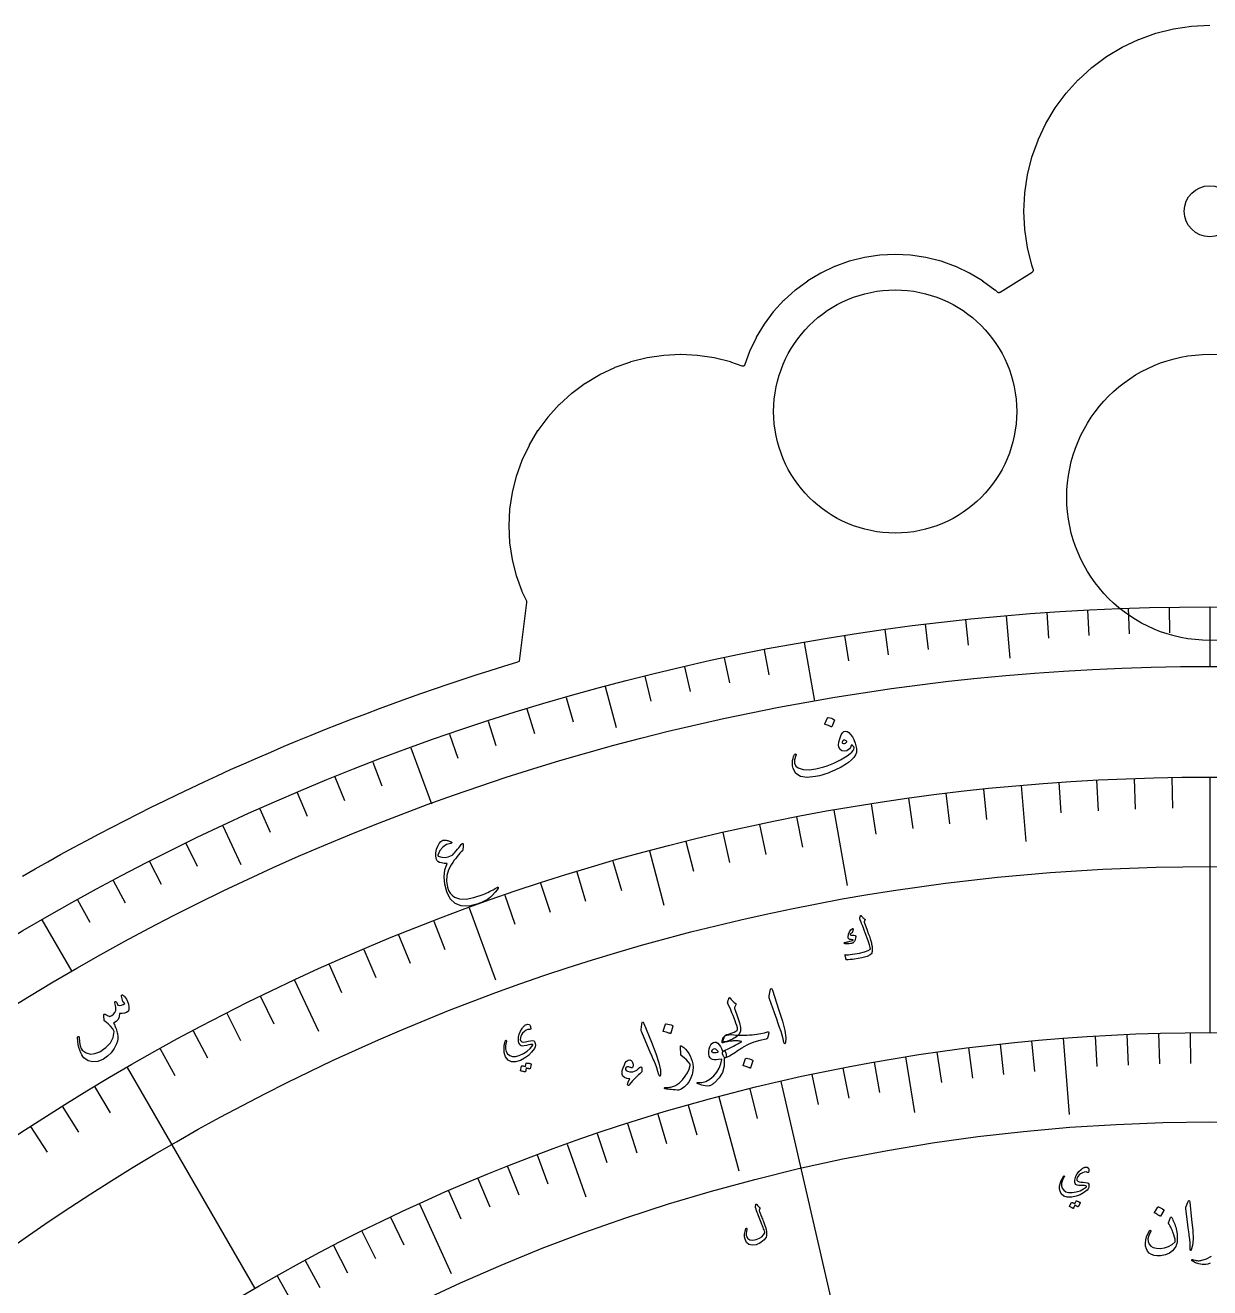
# Model space of a CAD drawing. Header units: millimetres. Extents: x -280 to 280, y -280 to 343.
# Drawn here: x -139.2 to 0, y 194.4 to 342.7 of the extents above; entities that cross this region are included whole.
import ezdxf

# ---------------------------------------------------------------- set-up
doc = ezdxf.new("R2010")
doc.units = ezdxf.units.MM
for name, color, linetype in [('CUT_INNER', 6, 'Continuous'), ('CUT_OUTER', 1, 'Continuous'), ('ENGRAVE', 7, 'Continuous'), ('ENGRAVE_FINE', 8, 'Continuous'), ('TEXT', 5, 'Continuous')]:
    doc.layers.add(name, color=color, linetype=linetype)

msp = doc.modelspace()

# ---------------------------------------------------------------- linework, layer by layer
at = {"layer": 'CUT_INNER'}
for centre, radius in [((0, 320.863), 3), ((-36.96, 297.343), 14.28), ((0, 287.263), 16.8)]:
    msp.add_circle(centre, radius, dxfattribs=at)
at = {"layer": 'CUT_OUTER'}
msp.add_lwpolyline([(-139.5037, 242.7729), (-138.0115, 243.6244), (-136.514, 244.4666), (-135.0115, 245.2996), (-133.5038, 246.1234), (-131.9911, 246.938), (-130.4734, 247.7432), (-128.9508, 248.5391), (-127.4234, 249.3256), (-125.8912, 250.1028), (-124.3542, 250.8705), (-122.8125, 251.6289), (-121.2663, 252.3777), (-119.7154, 253.117), (-118.1601, 253.8468), (-116.6003, 254.567), (-115.0361, 255.2777), (-113.4676, 255.9787), (-111.8948, 256.6701), (-110.3178, 257.3519), (-108.7366, 258.0239), (-107.1514, 258.6863), (-105.5621, 259.3389), (-103.9688, 259.9817), (-102.3716, 260.6147), (-100.7706, 261.238), (-99.1658, 261.8514), (-97.5572, 262.4549), (-95.945, 263.0486), (-94.3292, 263.6323), (-92.7098, 264.2062), (-91.0869, 264.7701), (-89.4606, 265.324), (-87.8309, 265.8679), (-86.1979, 266.4018), (-84.5617, 266.9257), (-82.9222, 267.4395), (-81.2797, 267.9433), (-81.0878, 268.0009), (-80.2259, 274.8956), (-80.2237, 274.9239), (-80.2242, 274.9522), (-80.2274, 274.9803), (-80.2332, 275.008), (-80.2415, 275.035), (-80.2524, 275.0611), (-80.7823, 276.1814), (-80.7879, 276.195), (-81.4494, 278.0439), (-81.4537, 278.058), (-81.9308, 279.9628), (-81.9337, 279.9772), (-82.2218, 281.9197), (-82.2233, 281.9343), (-82.3196, 283.8956), (-82.3196, 283.9103), (-82.2233, 285.8716), (-82.2218, 285.8863), (-81.9337, 287.8287), (-81.9308, 287.8431), (-81.4537, 289.748), (-81.4494, 289.762), (-80.7879, 291.6109), (-80.7823, 291.6245), (-79.9427, 293.3997), (-79.9357, 293.4127), (-78.9262, 295.097), (-78.918, 295.1092), (-77.7483, 296.6864), (-77.7389, 296.6978), (-76.4202, 298.1528), (-76.4098, 298.1632), (-74.9548, 299.4819), (-74.9435, 299.4913), (-73.3662, 300.661), (-73.354, 300.6692), (-71.6697, 301.6787), (-71.6567, 301.6857), (-69.8816, 302.5252), (-69.868, 302.5309), (-68.0191, 303.1924), (-68.005, 303.1967), (-66.1002, 303.6738), (-66.0857, 303.6767), (-64.1433, 303.9648), (-64.1287, 303.9663), (-62.1674, 304.0626), (-62.1526, 304.0626), (-60.1913, 303.9663), (-60.1767, 303.9648), (-58.2343, 303.6767), (-58.2198, 303.6738), (-56.315, 303.1967), (-56.3009, 303.1924), (-54.9609, 302.7129), (-54.9327, 302.7044), (-54.9039, 302.6987), (-54.8746, 302.6958), (-54.8451, 302.6958), (-54.8158, 302.6987), (-54.787, 302.7044), (-54.7588, 302.7129), (-54.7316, 302.7242), (-54.7056, 302.7381), (-54.6811, 302.7544), (-54.6584, 302.7731), (-54.6376, 302.7939), (-54.6189, 302.8167), (-54.6025, 302.8412), (-54.5886, 302.8671), (-54.5774, 302.8943), (-54.0358, 304.408), (-54.0301, 304.4216), (-53.2611, 306.0477), (-53.2541, 306.0607), (-52.3293, 307.6036), (-52.3212, 307.6158), (-51.2496, 309.0606), (-51.2403, 309.072), (-50.0323, 310.4049), (-50.0219, 310.4153), (-48.689, 311.6233), (-48.6777, 311.6326), (-47.2329, 312.7041), (-47.2206, 312.7123), (-45.6777, 313.6371), (-45.6648, 313.644), (-44.0386, 314.4131), (-44.0251, 314.4188), (-42.3314, 315.0248), (-42.3173, 315.029), (-40.5724, 315.4661), (-40.558, 315.469), (-38.7786, 315.7329), (-38.764, 315.7344), (-36.9674, 315.8226), (-36.9526, 315.8226), (-35.156, 315.7344), (-35.1414, 315.7329), (-33.362, 315.469), (-33.3476, 315.4661), (-31.6027, 315.029), (-31.5886, 315.0248), (-29.8949, 314.4188), (-29.8814, 314.4131), (-28.2552, 313.644), (-28.2423, 313.6371), (-26.6994, 312.7123), (-26.6871, 312.7041), (-25.2423, 311.6326), (-25.231, 311.6233), (-24.9829, 311.3985), (-24.9599, 311.3796), (-24.935, 311.363), (-24.9087, 311.3491), (-24.8811, 311.3378), (-24.8525, 311.3293), (-24.8232, 311.3237), (-24.7935, 311.321), (-24.7637, 311.3213), (-24.734, 311.3245), (-24.7048, 311.3307), (-24.6764, 311.3397), (-24.649, 311.3515), (-24.623, 311.366), (-20.8592, 313.7079), (-20.8352, 313.7245), (-20.813, 313.7433), (-20.7928, 313.7641), (-20.7746, 313.7868), (-20.7587, 313.8112), (-20.7452, 313.837), (-20.7344, 313.8639), (-20.7261, 313.8918), (-20.7206, 313.9204), (-20.7179, 313.9494), (-20.7181, 313.9784), (-20.721, 314.0074), (-20.7267, 314.0359), (-20.7352, 314.0637), (-20.8971, 314.5162), (-20.9014, 314.5303), (-21.4186, 316.5951), (-21.4214, 316.6095), (-21.7338, 318.715), (-21.7352, 318.7296), (-21.8396, 320.8556), (-21.8396, 320.8703), (-21.7352, 322.9963), (-21.7338, 323.011), (-21.4214, 325.1165), (-21.4186, 325.1309), (-20.9014, 327.1956), (-20.8971, 327.2097), (-20.18, 329.2138), (-20.1744, 329.2274), (-19.2643, 331.1516), (-19.2574, 331.1646), (-18.1631, 332.9903), (-18.1549, 333.0025), (-16.8869, 334.7122), (-16.8776, 334.7236), (-15.4482, 336.3007), (-15.4378, 336.3111), (-13.8606, 337.7406), (-13.8492, 337.7499), (-12.1396, 339.0179), (-12.1273, 339.0261), (-10.3016, 340.1204), (-10.2886, 340.1273), (-8.3645, 341.0374), (-8.3509, 341.043), (-6.3468, 341.7601), (-6.3327, 341.7643), (-4.2679, 342.2815), (-4.2535, 342.2844), (-2.148, 342.5967), (-2.1333, 342.5982), (-0.0074, 342.7026), (0.0074, 342.7026)], dxfattribs=at)
at = {"layer": 'ENGRAVE'}
for points in [[(0, 274.4), (0, 267.4)], [(-23.9155, 273.3558), (-23.4798, 268.3749)], [(-47.6491, 270.2312), (-46.4335, 263.3376)], [(-71.0199, 265.05), (-69.7259, 260.2204)], [(-93.8503, 257.8517), (-91.4562, 251.2738)], [(0, 254.4), (0, 224.4)], [(-22.1724, 253.4319), (-21.5972, 246.857)], [(-44.1761, 250.5351), (-42.6133, 241.6718)], [(-115.9665, 248.6909), (-113.8534, 244.1593)], [(-65.8436, 245.7315), (-64.1354, 239.3564)], [(-87.0099, 239.0578), (-83.9317, 230.6006)], [(-137.2, 237.6374), (-133.7, 231.5752)], [(-107.5141, 230.5647), (-104.7248, 224.5831)], [(-17.2046, 223.7395), (-16.5146, 214.766)], [(-35.7426, 221.5352), (-34.6913, 215.0194)], [(-127.2, 220.3169), (-112.2, 194.3361)], [(-50.4063, 218.6654), (-43.6675, 189.4321)], [(-57.661, 216.8653), (-55.3483, 208.1675)], [(-75.5094, 211.3142), (-73.2885, 205.0991)], [(-92.8498, 204.2897), (-89.1258, 196.0963)], [(-109.5634, 195.8347), (-106.341, 190.0748)]]:
    msp.add_lwpolyline(points, dxfattribs=at)
for radius in [274.4, 274.4, 267.4, 254.4, 254.4, 243.9, 224.4, 224.4, 213.9]:
    msp.add_circle((0, 0), radius, dxfattribs=at)
at = {"layer": 'ENGRAVE_FINE'}
for points in [[(-4.7889, 274.3582), (-4.7366, 271.3587)], [(-28.6826, 272.8968), (-28.369, 269.9132)], [(-19.1412, 273.7316), (-18.9319, 270.7389)], [(-14.361, 274.0239), (-14.204, 271.0281)], [(-9.5764, 274.2328), (-9.4717, 271.2347)], [(-38.1891, 271.7296), (-37.7716, 268.7588)], [(-33.4409, 272.3547), (-33.0753, 269.377)], [(-42.9256, 271.0217), (-42.4563, 268.0586)], [(-57.051, 268.4037), (-56.4272, 265.4693)], [(-52.358, 269.3585), (-51.7856, 266.4136)], [(-61.7266, 267.3671), (-61.0517, 264.444)], [(-66.3834, 266.2491), (-65.6576, 263.3383)], [(-75.6349, 263.7702), (-74.808, 260.8864)], [(-84.7943, 260.9699), (-83.8672, 258.1167)], [(-80.2268, 262.41), (-79.3497, 259.5411)], [(-89.3359, 259.4503), (-88.3592, 256.6137)], [(-98.3362, 256.1745), (-97.2611, 253.3737)], [(-102.792, 254.4192), (-101.6682, 251.6377)], [(-17.746, 253.7803), (-17.4949, 250.1891)], [(-13.3143, 254.0514), (-13.1259, 250.4563)], [(-8.8784, 254.245), (-8.7528, 250.6472)], [(-4.4399, 254.3613), (-4.3771, 250.7618)], [(-107.2166, 252.5865), (-106.0444, 249.825)], [(-31.0036, 252.5037), (-30.5648, 248.9306)], [(-26.592, 253.0064), (-26.2157, 249.4261)], [(-111.6085, 250.6769), (-110.3883, 247.9362)], [(-39.7969, 251.2679), (-39.2338, 247.7122)], [(-35.4056, 251.9242), (-34.9046, 248.3592)], [(-48.5418, 249.726), (-47.8549, 246.1921)], [(-57.2275, 247.8797), (-56.4177, 244.372)], [(-52.8927, 248.8407), (-52.1443, 245.3194)], [(-120.289, 246.6291), (-118.9739, 243.9327)], [(-61.5449, 246.8432), (-60.674, 243.3502)], [(-124.575, 244.4922), (-123.213, 241.8192)], [(-74.3794, 243.2839), (-73.3268, 239.8412)], [(-70.1221, 244.545), (-69.1298, 241.0844)], [(-128.823, 242.2808), (-127.4146, 239.632)], [(-78.6139, 241.9488), (-77.5015, 238.525)], [(-82.8245, 240.5399), (-81.6525, 237.1361)], [(-133.0318, 239.9956), (-131.5773, 237.3718)], [(-91.1688, 237.5029), (-89.8787, 234.142)], [(-95.2999, 235.8756), (-93.9513, 232.5377)], [(-99.402, 234.1764), (-97.9954, 230.8626)], [(-103.4738, 232.406), (-102.0096, 229.1172)], [(-111.5216, 228.6532), (-109.9435, 225.4175)], [(-115.4952, 226.6721), (-113.8608, 223.4644)], [(-119.4336, 224.6219), (-117.7435, 221.4433)], [(-13.4791, 223.9948), (-13.2629, 220.4013)], [(-9.7501, 224.1881), (-9.5937, 220.5915)], [(-6.0184, 224.3193), (-5.9218, 220.7206)], [(-2.2851, 224.3884), (-2.2484, 220.7886)], [(-123.3356, 222.5033), (-121.5903, 219.3546)], [(-28.3492, 222.6021), (-27.8944, 219.0309)], [(-24.6406, 223.043), (-24.2453, 219.4648)], [(-20.9254, 223.4222), (-20.5897, 219.8379)], [(-32.0502, 222.0994), (-31.536, 218.5363)], [(-46.7582, 219.4744), (-46.0081, 215.9535)], [(-43.0976, 220.2225), (-42.4062, 216.6895)], [(-39.4254, 220.9095), (-38.7929, 217.3655)], [(-131.0257, 218.0634), (-129.1715, 214.9776)], [(-54.0409, 217.7956), (-53.1739, 214.3016)], [(-134.8115, 215.7434), (-132.9038, 212.6905)], [(-61.2655, 215.8747), (-60.2826, 212.4115)], [(-68.4243, 213.7135), (-67.3266, 210.285)], [(-64.8536, 214.824), (-63.8132, 211.3777)], [(-138.5562, 213.3578), (-136.5955, 210.3386)], [(-71.9765, 212.5435), (-70.8218, 209.1337)], [(-79.022, 210.0259), (-77.7542, 206.6565)], [(-82.5132, 208.679), (-81.1895, 205.3312)], [(-85.9822, 207.2738), (-84.6028, 203.9485)], [(-89.4281, 205.8105), (-87.9934, 202.5088)], [(-96.2464, 202.7116), (-94.7023, 199.4596)], [(-99.617, 201.0767), (-98.0188, 197.8508)], [(-102.9606, 199.3852), (-101.3089, 196.1865)], [(-106.2764, 197.6378), (-104.5715, 194.4671)]]:
    msp.add_lwpolyline(points, dxfattribs=at)
at = {"layer": 'TEXT'}
for points in [[(-44.8969, 261.3772), (-44.8875, 261.3903), (-44.8728, 261.3997), (-44.8527, 261.4054), (-44.8274, 261.4075), (-44.6392, 261.3675), (-44.4586, 261.3101), (-44.2856, 261.2353), (-44.1203, 261.143), (-44.1032, 261.1276), (-44.0939, 261.1108), (-44.0926, 261.0927), (-44.0992, 261.0733), (-44.4093, 260.3244), (-44.4224, 260.3055), (-44.442, 260.2982), (-44.4683, 260.3023), (-44.5012, 260.3179), (-44.5296, 260.3313), (-44.5742, 260.3512), (-44.6351, 260.3774), (-44.7122, 260.41), (-44.8066, 260.4488), (-44.9195, 260.4935), (-45.051, 260.5441), (-45.201, 260.6006), (-45.2214, 260.6108), (-45.2328, 260.6226), (-45.2351, 260.636), (-45.2284, 260.6509)], [(-42.9758, 259.7409), (-42.7983, 259.7834), (-42.6085, 259.7442), (-42.4067, 259.6234), (-42.1929, 259.4209), (-41.9872, 259.1455), (-41.8096, 258.8059), (-41.6599, 258.4024), (-41.538, 257.9348), (-41.5053, 257.7634), (-41.4912, 257.6016), (-41.4959, 257.4493), (-41.5193, 257.3066), (-41.635, 257.0105), (-41.8303, 256.714), (-42.1049, 256.4168), (-42.4587, 256.1187), (-42.6619, 255.9736), (-42.8731, 255.8333), (-43.0923, 255.6977), (-43.3196, 255.5668), (-43.5554, 255.4406), (-43.8004, 255.3188), (-44.0545, 255.2014), (-44.3179, 255.0885), (-44.5832, 254.9818), (-44.8436, 254.8831), (-45.0991, 254.7925), (-45.3496, 254.7099), (-45.5959, 254.6358), (-45.8386, 254.5707), (-46.0777, 254.5146), (-46.3134, 254.4675), (-47.3138, 254.3667), (-48.0866, 254.49), (-48.6329, 254.8396), (-48.9526, 255.417), (-48.9861, 255.5589), (-49.009, 255.7235), (-49.0214, 255.9108), (-49.023, 256.1209), (-49.0051, 256.3554), (-48.9625, 256.5876), (-48.895, 256.8177), (-48.8027, 257.0456), (-48.7876, 257.0726), (-48.7679, 257.0936), (-48.7436, 257.1085), (-48.7147, 257.1174), (-48.6856, 257.1189), (-48.6605, 257.1116), (-48.6395, 257.0955), (-48.6227, 257.0705), (-48.6115, 257.0416), (-48.6073, 257.0137), (-48.6103, 256.9867), (-48.6204, 256.9606), (-48.7714, 256.4436), (-48.7747, 256.0258), (-48.6313, 255.7071), (-48.3416, 255.4874), (-47.762, 255.3104), (-47.0703, 255.2701), (-46.2658, 255.3655), (-45.3473, 255.5956), (-44.9495, 255.7266), (-44.5543, 255.8771), (-44.1617, 256.0471), (-43.7715, 256.2367), (-43.3842, 256.4456), (-43.0002, 256.674), (-42.6195, 256.9218), (-42.242, 257.1889), (-42.0439, 257.3501), (-41.9008, 257.5124), (-41.8128, 257.676), (-41.7799, 257.8409), (-41.8285, 257.9428), (-41.8936, 258.0329), (-41.9753, 258.1111), (-42.0734, 258.1775), (-42.0841, 258.1797), (-42.0954, 258.1716), (-42.1073, 258.1531), (-42.1198, 258.1242), (-42.2148, 257.897), (-42.3336, 257.7185), (-42.4763, 257.5886), (-42.643, 257.5073), (-42.9626, 257.4495), (-43.225, 257.5018), (-43.4303, 257.6642), (-43.5786, 257.9368), (-43.6201, 258.1926), (-43.5871, 258.5194), (-43.4793, 258.917), (-43.2961, 259.3856), (-43.2332, 259.5042), (-43.1589, 259.603), (-43.0731, 259.6819), (-42.9758, 259.7409)], [(-42.6693, 258.5008), (-42.6429, 258.5463), (-42.64, 258.588), (-42.6606, 258.6258), (-42.7048, 258.6597), (-42.8733, 258.7314), (-43.0118, 258.7324), (-43.1201, 258.6629), (-43.1982, 258.5228), (-43.2047, 258.4828), (-43.202, 258.4489), (-43.1898, 258.4212), (-43.1684, 258.3996), (-43.0297, 258.3415), (-42.9004, 258.3389), (-42.7803, 258.392), (-42.6693, 258.5008)], [(-90.3593, 246.8474), (-90.2382, 246.9325), (-90.0913, 246.9838), (-89.9186, 247.001), (-89.7203, 246.9842), (-89.6153, 246.9644), (-89.517, 246.9415), (-89.4255, 246.9155), (-89.3408, 246.8865), (-89.2631, 246.8548), (-89.1926, 246.8212), (-89.1292, 246.7856), (-89.073, 246.748), (-89.0298, 246.7071), (-89.0289, 246.6727), (-89.0701, 246.6446), (-89.1535, 246.6228), (-89.6774, 246.4713), (-90.1108, 246.1881), (-90.4531, 245.7738), (-90.7037, 245.2289), (-90.7053, 245.1988), (-90.6947, 245.172), (-90.6721, 245.1485), (-90.6375, 245.1282), (-90.2416, 245.0107), (-89.8494, 244.9804), (-89.4607, 245.0373), (-89.075, 245.1814), (-89.0104, 245.2205), (-88.9325, 245.286), (-88.8412, 245.3779), (-88.7366, 245.4962), (-88.5513, 245.7263), (-88.3872, 245.9293), (-88.2444, 246.1053), (-88.1232, 246.2543), (-88.0235, 246.3763), (-87.9454, 246.4713), (-87.8889, 246.5394), (-87.8542, 246.5805), (-87.7986, 246.6225), (-87.7587, 246.6169), (-87.7344, 246.5639), (-87.7257, 246.4633), (-87.7321, 246.189), (-87.7486, 245.9805), (-87.7752, 245.8379), (-87.8121, 245.7612), (-87.9579, 245.6153), (-88.1088, 245.4523), (-88.2648, 245.2723), (-88.426, 245.0754), (-88.5921, 244.8614), (-88.7632, 244.6304), (-88.9392, 244.3823), (-89.12, 244.1172), (-89.4507, 243.5014), (-89.6336, 242.8535), (-89.6693, 242.1741), (-89.5585, 241.4632), (-89.4313, 241.1009), (-89.2508, 240.7873), (-89.0174, 240.5222), (-88.7311, 240.3055), (-88.1385, 240.0917), (-87.3779, 240.0752), (-86.4482, 240.2544), (-85.3476, 240.6272), (-85.1821, 240.6978), (-85.005, 240.7772), (-84.8162, 240.8653), (-84.6158, 240.9621), (-84.4044, 241.0679), (-84.1828, 241.1831), (-83.9508, 241.3076), (-83.7084, 241.4413), (-83.6656, 241.4616), (-83.6317, 241.4703), (-83.6067, 241.4676), (-83.5907, 241.4535), (-83.6021, 241.3527), (-83.7224, 241.164), (-83.9512, 240.8872), (-84.2879, 240.522), (-84.4967, 240.3129), (-84.6848, 240.1455), (-84.8523, 240.0199), (-84.9994, 239.9361), (-85.5679, 239.6836), (-86.0954, 239.4874), (-86.5823, 239.3478), (-87.029, 239.2651), (-87.9343, 239.2773), (-88.6712, 239.5549), (-89.2399, 240.0995), (-89.6396, 240.9127), (-89.8743, 241.8355), (-89.9453, 242.6997), (-89.8515, 243.5054), (-89.592, 244.2523), (-89.9483, 244.2765), (-90.2484, 244.3235), (-90.4923, 244.3934), (-90.6798, 244.4864), (-90.7378, 244.5306), (-90.7861, 244.5843), (-90.8247, 244.6476), (-90.8536, 244.7206), (-90.8979, 244.9294), (-90.9222, 245.1335), (-90.9266, 245.333), (-90.9111, 245.5278), (-90.8308, 245.9378), (-90.712, 246.2945), (-90.5548, 246.5977), (-90.3593, 246.8474)], [(-40.9378, 238.1074), (-40.8915, 238.0478), (-40.8444, 237.9919), (-40.7963, 237.9397), (-40.7472, 237.8912), (-40.6968, 237.8465), (-40.6447, 237.8056), (-40.5908, 237.7685), (-40.5353, 237.7353), (-40.5127, 237.7151), (-40.5018, 237.689), (-40.5028, 237.657), (-40.5154, 237.619), (-40.5957, 237.4163), (-40.6031, 237.3946), (-40.608, 237.3764), (-40.6103, 237.3618), (-40.61, 237.3509), (-40.4235, 236.8719), (-40.2586, 236.4384), (-40.1152, 236.0504), (-39.9934, 235.7079), (-39.8933, 235.4113), (-39.8153, 235.161), (-39.7595, 234.9569), (-39.7257, 234.7991), (-39.6749, 234.4991), (-39.6642, 234.4031), (-39.658, 234.3059), (-39.6562, 234.2076), (-39.659, 234.1081), (-39.6667, 234.0074), (-39.6797, 233.9055), (-39.6979, 233.8022), (-39.7213, 233.6976), (-39.8803, 233.5213), (-40.2678, 233.3536), (-40.8837, 233.1933), (-41.7279, 233.0386), (-41.9934, 233.0004), (-42.2401, 232.9715), (-42.4682, 232.9521), (-42.6777, 232.9423), (-42.6978, 232.9469), (-42.7133, 232.9563), (-42.7241, 232.9704), (-42.7304, 232.9894), (-42.753, 233.0819), (-42.773, 233.1663), (-42.7903, 233.2424), (-42.805, 233.3103), (-42.817, 233.3709), (-42.8267, 233.4247), (-42.834, 233.4719), (-42.8389, 233.5125), (-42.8404, 233.5355), (-42.8347, 233.5495), (-42.8218, 233.5547), (-42.8018, 233.5508), (-42.6514, 233.5338), (-42.462, 233.5355), (-42.2336, 233.556), (-41.966, 233.5952), (-41.1713, 233.737), (-40.5558, 233.8836), (-40.1195, 234.0364), (-39.8627, 234.1964), (-39.8948, 234.3826), (-39.9903, 234.7148), (-40.1495, 235.1928), (-40.3728, 235.8165), (-40.6022, 236.4398), (-40.7782, 236.9109), (-40.9004, 237.2297), (-40.9687, 237.3963), (-40.9888, 237.4417), (-41.0077, 237.4841), (-41.0253, 237.5236), (-41.0416, 237.5602), (-41.0566, 237.5934), (-41.0701, 237.623), (-41.0821, 237.6489), (-41.0927, 237.6711), (-41.1124, 237.7201), (-41.1223, 237.7684), (-41.1226, 237.816), (-41.1131, 237.8629), (-41.0352, 238.1158), (-41.0282, 238.1332), (-41.0195, 238.1453), (-41.0091, 238.1522), (-40.997, 238.1539), (-40.9808, 238.1484), (-40.9656, 238.1388), (-40.9512, 238.1252), (-40.9378, 238.1074)], [(-41.9609, 236.6176), (-41.9491, 236.6181), (-41.9382, 236.6153), (-41.9284, 236.6091), (-41.9195, 236.5997), (-41.9155, 236.5905), (-41.9129, 236.5803), (-41.9117, 236.5691), (-41.9119, 236.5569), (-41.984, 236.2098), (-41.994, 236.1742), (-42.006, 236.146), (-42.0202, 236.1253), (-42.0366, 236.1122), (-42.1101, 236.0766), (-42.1709, 236.0362), (-42.2188, 235.9909), (-42.2539, 235.9409), (-42.2584, 235.9172), (-42.2426, 235.8956), (-42.2066, 235.876), (-42.1502, 235.8585), (-42.1137, 235.8528), (-42.0761, 235.8481), (-42.0375, 235.8443), (-41.9979, 235.8415), (-41.9569, 235.8398), (-41.9141, 235.8391), (-41.8696, 235.8395), (-41.8232, 235.841), (-41.6556, 235.8041), (-41.5822, 235.6803), (-41.6029, 235.4697), (-41.7173, 235.1724), (-41.7699, 235.0807), (-41.824, 235.0068), (-41.8796, 234.9508), (-41.9369, 234.9126), (-42.0026, 234.8863), (-42.0958, 234.8636), (-42.2166, 234.8447), (-42.3649, 234.8294), (-42.4409, 234.8232), (-42.5135, 234.8199), (-42.5827, 234.8196), (-42.6485, 234.8223), (-42.7107, 234.8268), (-42.769, 234.8319), (-42.8235, 234.8378), (-42.8742, 234.8443), (-42.9067, 234.8554), (-42.9312, 234.8702), (-42.9476, 234.8889), (-42.9561, 234.9114), (-42.9567, 234.9362), (-42.9483, 234.9554), (-42.931, 234.9693), (-42.9048, 234.9776), (-42.8204, 234.9989), (-42.7243, 235.0215), (-42.6165, 235.0454), (-42.4971, 235.0706), (-42.2743, 235.1175), (-42.1018, 235.1622), (-41.9796, 235.205), (-41.9077, 235.2458), (-41.899, 235.2548), (-41.8953, 235.2653), (-41.8967, 235.2773), (-41.903, 235.2908), (-41.91, 235.2986), (-41.9214, 235.3048), (-41.9372, 235.3095), (-41.9576, 235.3126), (-42.1434, 235.3235), (-42.2217, 235.3316), (-42.2904, 235.3476), (-42.3494, 235.3717), (-42.3988, 235.4038), (-42.4429, 235.444), (-42.4727, 235.4883), (-42.4882, 235.5368), (-42.4893, 235.5894), (-42.4392, 235.955), (-42.3344, 236.2482), (-42.175, 236.4691), (-41.9609, 236.6176)], [(-127.8626, 228.6799), (-127.868, 228.7221), (-127.8639, 228.7567), (-127.8503, 228.7837), (-127.8273, 228.8031), (-127.7919, 228.8177), (-127.757, 228.8216), (-127.7227, 228.8149), (-127.6889, 228.7976), (-127.5888, 228.7242), (-127.4883, 228.6199), (-127.3876, 228.4847), (-127.2866, 228.3187), (-127.1495, 228.0319), (-127.0545, 227.7397), (-127.0016, 227.4421), (-126.9907, 227.1391), (-127.0004, 227.0593), (-127.0211, 226.9901), (-127.053, 226.9316), (-127.0959, 226.8836), (-127.2813, 226.7635), (-127.5073, 226.6811), (-127.774, 226.6365), (-128.0817, 226.6295), (-128.1262, 226.2443), (-128.2582, 225.93), (-128.4779, 225.6863), (-128.7854, 225.5129), (-128.7009, 225.3417), (-128.6244, 225.1745), (-128.556, 225.011), (-128.4956, 224.8515), (-128.4426, 224.6948), (-128.3964, 224.5401), (-128.3571, 224.3873), (-128.3247, 224.2365), (-128.2871, 223.9522), (-128.2924, 223.6668), (-128.3405, 223.3802), (-128.4312, 223.0922), (-128.706, 222.5296), (-129.0572, 222.0415), (-129.4852, 221.6274), (-129.9906, 221.2868), (-130.6286, 221.0203), (-131.2205, 220.9564), (-131.7671, 221.0956), (-132.2689, 221.4384), (-132.4006, 221.5912), (-132.5259, 221.7899), (-132.6447, 222.0346), (-132.7569, 222.3253), (-132.8565, 222.6577), (-132.9328, 223.0197), (-132.9858, 223.4113), (-133.0152, 223.8325), (-133.0142, 223.8607), (-133.0069, 223.8848), (-132.9931, 223.9048), (-132.973, 223.9206), (-132.95, 223.9317), (-132.9276, 223.9371), (-132.9058, 223.9369), (-132.8847, 223.9311), (-132.8641, 223.9164), (-132.8488, 223.8972), (-132.8388, 223.8736), (-132.8339, 223.8456), (-132.7851, 223.2909), (-132.7075, 222.8569), (-132.6018, 222.5433), (-132.4684, 222.3501), (-132.0097, 222.0221), (-131.512, 221.8809), (-130.9752, 221.9262), (-130.3984, 222.1576), (-129.6848, 222.639), (-129.1662, 223.1947), (-128.8421, 223.8262), (-128.7126, 224.5347), (-128.8943, 224.8483), (-129.1359, 225.151), (-129.4376, 225.4425), (-129.7997, 225.7228), (-129.8402, 225.749), (-129.8696, 225.7764), (-129.8879, 225.8049), (-129.8952, 225.8346), (-129.9034, 225.9462), (-129.9103, 226.0512), (-129.9161, 226.1498), (-129.9207, 226.2419), (-129.9236, 226.3264), (-129.9242, 226.4026), (-129.9226, 226.4702), (-129.9187, 226.5294), (-129.9129, 226.5568), (-129.8999, 226.574), (-129.8798, 226.581), (-129.8525, 226.5778), (-129.8365, 226.5726), (-129.8132, 226.5639), (-129.7826, 226.5515), (-129.7447, 226.5354), (-129.7005, 226.5152), (-129.651, 226.4902), (-129.5962, 226.4605), (-129.536, 226.4259), (-129.417, 226.3613), (-129.3235, 226.3185), (-129.2556, 226.2975), (-129.2131, 226.2984), (-128.9992, 226.3976), (-128.8148, 226.5487), (-128.6597, 226.7517), (-128.5339, 227.0067), (-128.5118, 227.1411), (-128.524, 227.334), (-128.5704, 227.5853), (-128.6509, 227.8951), (-128.6585, 227.9245), (-128.6578, 227.9534), (-128.649, 227.9817), (-128.6321, 228.0094), (-128.6138, 228.0314), (-128.5933, 228.0469), (-128.5703, 228.0559), (-128.5451, 228.0585), (-128.4872, 228.0263), (-128.4237, 227.9402), (-128.3547, 227.8003), (-128.2799, 227.6066), (-128.0657, 227.5989), (-127.8595, 227.6307), (-127.6613, 227.7018), (-127.4709, 227.8123), (-127.5056, 227.8686), (-127.5392, 227.9112), (-127.5717, 227.9403), (-127.603, 227.9557), (-127.636, 227.9683), (-127.6611, 227.9853), (-127.6783, 228.0067), (-127.6876, 228.0326)], [(-55.4927, 224.9619), (-55.5796, 225.2246), (-55.6741, 225.5003), (-55.7762, 225.7889), (-55.886, 226.0905), (-56.0043, 226.406), (-56.1321, 226.7365), (-56.2694, 227.0819), (-56.4162, 227.4422), (-56.6248, 227.7958), (-56.6384, 227.8456), (-56.6443, 227.8948), (-56.6426, 227.9434), (-56.6331, 227.9915), (-56.6264, 228.0167), (-56.6161, 228.0501), (-56.6022, 228.0919), (-56.5847, 228.142), (-56.5643, 228.2008), (-56.5417, 228.2688), (-56.517, 228.346), (-56.4901, 228.4323), (-56.4801, 228.4608), (-56.4648, 228.4831), (-56.4442, 228.4993), (-56.4183, 228.5094), (-56.3951, 228.5102), (-56.3732, 228.5008), (-56.3526, 228.4811), (-56.3333, 228.4513), (-56.2227, 228.284), (-56.0875, 228.1288), (-55.9277, 227.9859), (-55.7434, 227.855), (-55.6959, 227.8173), (-55.6708, 227.774), (-55.6683, 227.7252), (-55.6884, 227.6709), (-55.8211, 227.3518), (-55.8289, 227.3147), (-55.8283, 227.2685), (-55.8191, 227.2134), (-55.8014, 227.1491), (-55.4725, 226.2627), (-55.2518, 225.5399), (-55.1384, 224.981), (-55.1321, 224.5861), (-55.2713, 224.23), (-55.5842, 223.9086), (-56.0706, 223.6209), (-56.7304, 223.366), (-56.9862, 223.3157), (-57.1309, 223.3629), (-57.1642, 223.5079), (-57.0861, 223.7508), (-57.0701, 223.7842), (-57.0546, 223.817), (-57.0395, 223.849), (-57.0248, 223.8803), (-57.0105, 223.9108), (-56.9967, 223.9407), (-56.9833, 223.9698), (-56.9704, 223.9981), (-56.9351, 224.0547), (-56.8872, 224.1009), (-56.8267, 224.1367), (-56.7537, 224.162), (-56.4213, 224.257), (-56.1313, 224.3533), (-55.8839, 224.4509), (-55.6789, 224.55), (-55.5681, 224.6263), (-55.5001, 224.7203), (-55.475, 224.8322), (-55.4927, 224.9619)], [(-51.6426, 229.3014), (-51.5902, 229.4951), (-51.5304, 229.5725), (-51.4633, 229.5335), (-51.3889, 229.378), (-50.6573, 227.1323), (-50.2145, 225.7525), (-49.9355, 224.6335), (-49.8189, 223.7759), (-49.8636, 223.1797), (-49.8842, 223.1271), (-49.906, 223.0964), (-49.929, 223.0876), (-49.9533, 223.1006), (-49.9757, 223.1245), (-49.9953, 223.1576), (-50.0121, 223.1999), (-50.0261, 223.2515), (-50.117, 223.6571), (-50.2321, 224.0831), (-50.3714, 224.5294), (-50.5352, 224.9961), (-50.5756, 225.1186), (-50.6886, 225.4486), (-50.8743, 225.9859), (-51.1331, 226.7306), (-51.7245, 228.3777), (-51.7497, 228.4667), (-51.7638, 228.5509), (-51.7667, 228.6302), (-51.7585, 228.7046)], [(-79.8901, 224.7571), (-80.1025, 224.7528), (-80.3153, 224.6797), (-80.5283, 224.5379), (-80.7412, 224.3274), (-80.8625, 224.1558), (-80.9486, 223.972), (-80.9996, 223.7761), (-81.0154, 223.5681), (-81.0105, 223.5294), (-80.9978, 223.4919), (-80.9772, 223.4556), (-80.9488, 223.4205), (-80.811, 223.3292), (-80.6218, 223.2912), (-80.3811, 223.3062), (-80.0887, 223.3741), (-79.8011, 223.4436), (-79.5807, 223.4616), (-79.4276, 223.4284), (-79.3418, 223.3439), (-79.2605, 223.1323), (-79.2347, 222.9273), (-79.2645, 222.7289), (-79.3496, 222.537), (-79.6753, 222.0854), (-80.056, 221.7014), (-80.4919, 221.3845), (-80.9835, 221.1344), (-81.5591, 220.9675), (-82.0418, 220.9825), (-82.4322, 221.1801), (-82.7306, 221.5609), (-82.8271, 221.795), (-82.8892, 222.0651), (-82.9167, 222.3713), (-82.9094, 222.7136), (-82.8991, 222.8119), (-82.8865, 222.9077), (-82.8717, 223.001), (-82.8547, 223.0918), (-82.8352, 223.1805), (-82.8131, 223.2678), (-82.7884, 223.3536), (-82.7609, 223.4378), (-82.7432, 223.475), (-82.7224, 223.4951), (-82.6987, 223.4981), (-82.6719, 223.484), (-82.6516, 223.4617), (-82.6394, 223.4364), (-82.6352, 223.4082), (-82.639, 223.377), (-82.7355, 222.9025), (-82.748, 222.502), (-82.677, 222.1757), (-82.5229, 221.9233), (-82.2463, 221.6997), (-81.9219, 221.5898), (-81.5494, 221.5931), (-81.1285, 221.7096), (-80.6198, 221.9425), (-80.1866, 222.222), (-79.8287, 222.5483), (-79.5459, 222.9219), (-79.531, 222.9503), (-79.53, 222.9738), (-79.5427, 222.9923), (-79.5693, 223.0059), (-79.6611, 223.016), (-79.8083, 222.9996), (-80.0109, 222.9567), (-80.2688, 222.8871), (-80.535, 222.8265), (-80.7509, 222.8153), (-80.9165, 222.8534), (-81.0319, 222.9411), (-81.1151, 223.0633), (-81.1759, 223.201), (-81.2143, 223.3543), (-81.2303, 223.5232), (-81.21, 223.8736), (-81.1303, 224.2183), (-80.9907, 224.5572), (-80.7913, 224.8901), (-80.7357, 224.9719), (-80.6797, 225.0456), (-80.6232, 225.1111), (-80.5663, 225.1686), (-80.5095, 225.2182), (-80.4532, 225.2602), (-80.3975, 225.2945), (-80.3424, 225.3211), (-80.1107, 225.3801), (-79.9385, 225.3313), (-79.8259, 225.1748), (-79.7728, 224.9108), (-79.7759, 224.8335), (-79.7965, 224.7821), (-79.8346, 224.7566), (-79.8901, 224.7571)], [(-66.7232, 225.3754), (-66.6838, 225.5723), (-66.6292, 225.6534), (-66.5596, 225.6189), (-66.4751, 225.4687), (-65.5963, 223.2765), (-65.063, 221.929), (-64.7106, 220.831), (-64.5373, 219.983), (-64.5424, 219.3851), (-64.5595, 219.3313), (-64.5792, 219.2992), (-64.6016, 219.2889), (-64.6267, 219.3002), (-64.6506, 219.3226), (-64.6724, 219.3543), (-64.692, 219.3954), (-64.7094, 219.446), (-64.8269, 219.8446), (-64.97, 220.2621), (-65.1386, 220.6982), (-65.3329, 221.1531), (-65.3814, 221.2726), (-65.516, 221.5943), (-65.7369, 222.1182), (-66.0445, 222.8441), (-66.7437, 224.4484), (-66.7747, 224.5355), (-66.7943, 224.6186), (-66.8025, 224.6975), (-66.7993, 224.7723)], [(-63.956, 225.3783), (-63.9475, 225.3932), (-63.9331, 225.4048), (-63.9126, 225.4131), (-63.8861, 225.4181), (-63.6831, 225.397), (-63.4861, 225.3566), (-63.2952, 225.2969), (-63.1104, 225.2179), (-63.0906, 225.2035), (-63.079, 225.1869), (-63.0756, 225.1679), (-63.0804, 225.1466), (-63.3229, 224.3208), (-63.3345, 224.2994), (-63.3544, 224.2894), (-63.3825, 224.2908), (-63.4189, 224.3036), (-63.4504, 224.3147), (-63.4997, 224.3306), (-63.5668, 224.3515), (-63.6517, 224.3773), (-63.7557, 224.4077), (-63.8798, 224.4422), (-64.0241, 224.4809), (-64.1887, 224.5237), (-64.2114, 224.5322), (-64.2247, 224.5434), (-64.2286, 224.5572), (-64.2232, 224.5738)], [(-55.9343, 224.1404), (-55.689, 224.1112), (-55.4363, 224.0911), (-55.1761, 224.0799), (-54.9084, 224.0777), (-54.6341, 224.0837), (-54.3543, 224.0968), (-54.069, 224.117), (-53.7781, 224.1445), (-53.2193, 224.2094), (-52.7292, 224.2875), (-52.3078, 224.3794), (-51.955, 224.4854), (-51.9164, 224.4943), (-51.8827, 224.4922), (-51.8538, 224.4792), (-51.8298, 224.4552), (-51.8122, 224.4242), (-51.8025, 224.3901), (-51.8007, 224.353), (-51.8068, 224.3128), (-51.9719, 223.7524), (-51.9901, 223.7064), (-52.0196, 223.6724), (-52.0606, 223.6505), (-52.1129, 223.6408), (-52.8592, 223.4792), (-53.5595, 223.2643), (-54.2135, 222.9965), (-54.8207, 222.6763), (-54.8542, 222.6578), (-54.9109, 222.6232), (-54.9905, 222.5723), (-55.0932, 222.5052), (-55.2188, 222.4218), (-55.3674, 222.3222), (-55.5388, 222.2061), (-55.7331, 222.0737), (-56.1104, 221.8228), (-56.4296, 221.6304), (-56.691, 221.4968), (-56.8949, 221.4222), (-56.953, 221.4283), (-57.0167, 221.4751), (-57.086, 221.5625), (-57.1608, 221.6907), (-57.2412, 221.9091), (-57.258, 222.0769), (-57.2111, 222.1943), (-57.1006, 222.2611), (-56.9231, 222.3264), (-56.675, 222.4393), (-56.3562, 222.5995), (-55.9663, 222.8067), (-55.7698, 222.9119), (-55.5977, 223.0041), (-55.4499, 223.0832), (-55.3267, 223.1493), (-55.2285, 223.2024), (-55.1561, 223.2422), (-55.1093, 223.2689), (-55.0883, 223.2824), (-55.0806, 223.2889), (-55.074, 223.2946), (-55.0684, 223.2994), (-55.0638, 223.3033), (-55.0597, 223.3065), (-55.0554, 223.3091), (-55.051, 223.3111), (-55.0464, 223.3125), (-55.0213, 223.3335), (-55.0137, 223.3502), (-55.0236, 223.3626), (-55.0509, 223.3707), (-55.1682, 223.394), (-55.2905, 223.4116), (-55.4176, 223.4237), (-55.5495, 223.4302), (-55.6863, 223.4317), (-55.8283, 223.4287), (-55.9754, 223.4213), (-56.1276, 223.4094), (-56.2764, 223.3948), (-56.4225, 223.3771), (-56.5661, 223.3563), (-56.707, 223.3323), (-56.8439, 223.3049), (-56.9756, 223.2739), (-57.102, 223.2391), (-57.2231, 223.2006), (-57.2561, 223.1965), (-57.2807, 223.2032), (-57.297, 223.2207), (-57.3049, 223.249), (-57.3021, 223.3036), (-57.2956, 223.3579), (-57.2853, 223.4119), (-57.2712, 223.4657), (-57.2542, 223.5202), (-57.2351, 223.5765), (-57.214, 223.6345), (-57.1908, 223.6943), (-57.1361, 223.8104), (-57.0756, 223.9045), (-57.0095, 223.9764), (-56.9378, 224.0262), (-56.7439, 224.1039), (-56.5119, 224.1488), (-56.242, 224.1611), (-55.9343, 224.1404)], [(-62.1953, 222.7733), (-62.1948, 222.7916), (-62.1921, 222.8066), (-62.1873, 222.8186), (-62.1804, 222.8273), (-62.1549, 222.8369), (-62.1198, 222.8343), (-62.075, 222.8194), (-62.0206, 222.7922), (-61.7955, 222.6387), (-61.5853, 222.4474), (-61.3898, 222.2183), (-61.2091, 221.9515), (-61.0444, 221.6559), (-60.9112, 221.3566), (-60.8093, 221.0537), (-60.7386, 220.7472), (-60.7102, 220.3258), (-60.7387, 219.906), (-60.8238, 219.4879), (-60.9651, 219.0714), (-61.1615, 218.6748), (-61.4145, 218.3254), (-61.724, 218.023), (-62.0904, 217.7674), (-62.1924, 217.7127), (-62.2994, 217.6752), (-62.4114, 217.655), (-62.5283, 217.652), (-62.8046, 217.6689), (-63.0549, 217.6861), (-63.2791, 217.7038), (-63.4772, 217.7221), (-63.6485, 217.7411), (-63.7925, 217.7612), (-63.9092, 217.7823), (-63.9986, 217.8045), (-64.0185, 217.8136), (-64.0339, 217.8241), (-64.0448, 217.8359), (-64.0511, 217.849), (-64.0547, 217.8674), (-64.0545, 217.8856), (-64.0505, 217.9036), (-64.0428, 217.9215), (-64.0307, 217.9369), (-64.0135, 217.9476), (-63.9912, 217.9535), (-63.9638, 217.9547), (-63.796, 217.958), (-63.6371, 217.9666), (-63.4873, 217.9806), (-63.3464, 218), (-63.2134, 218.0252), (-63.0872, 218.0565), (-62.9675, 218.0938), (-62.8546, 218.1373), (-62.7444, 218.1893), (-62.633, 218.2522), (-62.5204, 218.326), (-62.4066, 218.4107), (-62.2916, 218.5068), (-62.1757, 218.6149), (-62.0588, 218.7351), (-61.9409, 218.8673), (-61.6196, 219.2758), (-61.3624, 219.6929), (-61.1696, 220.119), (-61.0413, 220.5542), (-61.0347, 220.5883), (-61.0363, 220.6253), (-61.046, 220.6649), (-61.0639, 220.7072), (-61.2324, 220.94), (-61.4643, 221.1863), (-61.76, 221.4458), (-62.1198, 221.7182), (-62.1375, 221.737), (-62.1499, 221.7546), (-62.1571, 221.7713), (-62.159, 221.787)], [(-57.053, 221.2725), (-57.071, 220.452), (-57.2651, 219.718), (-57.6343, 219.0701), (-58.1783, 218.5074), (-58.2582, 218.4436), (-58.3379, 218.3841), (-58.4176, 218.3289), (-58.4972, 218.2781), (-58.5763, 218.2324), (-58.6545, 218.1925), (-58.7318, 218.1583), (-58.8082, 218.13), (-59.0112, 218.1056), (-59.2982, 218.139), (-59.6696, 218.2298), (-60.1257, 218.3777), (-60.1773, 218.4027), (-60.2114, 218.4313), (-60.2282, 218.4633), (-60.2276, 218.499), (-60.213, 218.5304), (-60.1878, 218.5498), (-60.1519, 218.5572), (-60.1053, 218.5525), (-59.6668, 218.5303), (-59.2157, 218.6536), (-58.7511, 218.9223), (-58.2719, 219.3365), (-57.9036, 219.7659), (-57.626, 220.2288), (-57.4393, 220.7257), (-57.3439, 221.2568), (-57.35, 221.2732), (-57.3586, 221.2852), (-57.3698, 221.2928), (-57.3836, 221.296), (-57.7058, 221.2321), (-57.9856, 221.1986), (-58.2231, 221.1957), (-58.4183, 221.2237), (-58.5846, 221.3025), (-58.712, 221.4388), (-58.8004, 221.6326), (-58.8498, 221.8838), (-58.8532, 221.9179), (-58.8557, 221.953), (-58.8572, 221.9889), (-58.8577, 222.0257), (-58.8573, 222.0639), (-58.8562, 222.1042), (-58.8545, 222.1466), (-58.852, 222.191), (-58.8133, 222.4848), (-58.7392, 222.7395), (-58.6297, 222.955), (-58.4848, 223.1313), (-58.3203, 223.25), (-58.152, 223.2926), (-57.9801, 223.2593), (-57.8048, 223.1498), (-57.6323, 222.9789), (-57.4806, 222.7678), (-57.3497, 222.5166), (-57.2395, 222.2254), (-57.2213, 222.2304), (-57.2039, 222.2358), (-57.1872, 222.2416), (-57.1712, 222.2479), (-57.1553, 222.2542), (-57.1386, 222.26), (-57.1212, 222.2654), (-57.103, 222.2704), (-57.0371, 222.2731), (-56.9782, 222.2455), (-56.9264, 222.1875), (-56.8816, 222.0993), (-56.8466, 221.9987), (-56.8217, 221.8942), (-56.8069, 221.786), (-56.8021, 221.6739), (-56.8076, 221.5728), (-56.8233, 221.4975), (-56.8494, 221.4481), (-56.8857, 221.4246), (-57.0609, 221.3795), (-57.0577, 221.3623), (-57.0554, 221.3388), (-57.0538, 221.3088), (-57.053, 221.2725)], [(-57.7657, 222.1982), (-57.9072, 222.343), (-58.045, 222.4354), (-58.1792, 222.4754), (-58.3096, 222.4629), (-58.3792, 222.4236), (-58.4375, 222.3748), (-58.4847, 222.3165), (-58.5207, 222.2487), (-58.5292, 222.2154), (-58.5233, 222.1835), (-58.5029, 222.1529), (-58.468, 222.1237), (-58.3504, 222.0646), (-58.1972, 222.0435), (-58.0082, 222.06), (-57.7834, 222.1143), (-57.7615, 222.125), (-57.7512, 222.1425), (-57.7527, 222.1669), (-57.7657, 222.1982)], [(-66.7239, 219.9151), (-66.7294, 219.8445), (-66.7417, 219.7844), (-66.761, 219.7346), (-66.7872, 219.6953), (-66.9416, 219.5756), (-67.1025, 219.4387), (-67.2698, 219.2845), (-67.4436, 219.1132), (-67.6234, 218.924), (-67.8092, 218.7165), (-68.0008, 218.4905), (-68.1981, 218.2462), (-68.2348, 218.2121), (-68.2713, 218.1931), (-68.3075, 218.1893), (-68.3435, 218.2007), (-68.3542, 218.2068), (-68.3622, 218.2124), (-68.3676, 218.2177), (-68.3703, 218.2224), (-68.4055, 218.3208), (-68.3775, 218.4766), (-68.2862, 218.6899), (-68.1312, 218.9607), (-68.5007, 219.0081), (-68.7758, 219.1086), (-68.9564, 219.2625), (-69.0424, 219.47), (-69.0556, 219.684), (-69.0167, 219.9483), (-68.9253, 220.2629), (-68.781, 220.6278), (-68.6751, 220.8323), (-68.5677, 220.9881), (-68.459, 221.0953), (-68.3491, 221.1538), (-68.1365, 221.1842), (-67.9687, 221.1304), (-67.8457, 220.9925), (-67.7675, 220.7706), (-67.7527, 220.6835), (-67.7499, 220.5903), (-67.7589, 220.4909), (-67.7799, 220.3853), (-67.8111, 220.301), (-67.8573, 220.2535), (-67.9187, 220.2428), (-67.9952, 220.2687), (-68.2357, 220.3658), (-68.4224, 220.3901), (-68.5553, 220.3419), (-68.6341, 220.2213), (-68.6421, 220.0655), (-68.5622, 219.9421), (-68.3944, 219.8511), (-68.139, 219.7923), (-67.9535, 219.7806), (-67.7659, 219.8022), (-67.576, 219.8569), (-67.3837, 219.9447), (-67.3233, 219.9827), (-67.2619, 220.0297), (-67.1995, 220.0857), (-67.1361, 220.1509), (-67.1021, 220.1854), (-67.0688, 220.2178), (-67.036, 220.2481), (-67.0039, 220.2764), (-66.9728, 220.3019), (-66.9431, 220.3237), (-66.9148, 220.342), (-66.888, 220.3568), (-66.8154, 220.3757), (-66.7637, 220.3518), (-66.7329, 220.2853), (-66.723, 220.1762)], [(-54.541, 221.3417), (-54.5324, 221.3562), (-54.5179, 221.3671), (-54.4978, 221.3746), (-54.4718, 221.3785), (-54.2746, 221.3491), (-54.0838, 221.3007), (-53.8995, 221.2333), (-53.7218, 221.1469), (-53.7028, 221.1318), (-53.692, 221.1147), (-53.6892, 221.0956), (-53.6944, 221.0746), (-53.9536, 220.2606), (-53.9655, 220.2398), (-53.9851, 220.2307), (-54.0125, 220.2332), (-54.0476, 220.2474), (-54.078, 220.2598), (-54.1256, 220.2777), (-54.1904, 220.3013), (-54.2724, 220.3305), (-54.3728, 220.3651), (-54.4927, 220.4047), (-54.6323, 220.4492), (-54.7914, 220.4987), (-54.8132, 220.5081), (-54.8259, 220.5198), (-54.8294, 220.5338), (-54.8236, 220.55)], [(-80.3059, 220.8), (-80.3014, 220.8099), (-80.2929, 220.818), (-80.2804, 220.8242), (-80.264, 220.8285), (-80.1995, 220.8276), (-80.1359, 220.8238), (-80.0734, 220.8172), (-80.0119, 220.8077), (-79.9509, 220.7951), (-79.8899, 220.7792), (-79.829, 220.76), (-79.7681, 220.7374), (-79.7548, 220.7286), (-79.7462, 220.7173), (-79.7424, 220.7034), (-79.7434, 220.6869), (-79.8589, 220.1432), (-79.8643, 220.1346), (-79.8754, 220.1306), (-79.8923, 220.1311), (-79.9148, 220.1361), (-79.9313, 220.1423), (-79.9571, 220.1496), (-79.9923, 220.1581), (-80.0369, 220.1677), (-80.0913, 220.1787), (-80.1561, 220.1913), (-80.2312, 220.2054), (-80.3167, 220.2211), (-80.4092, 219.7973), (-80.4154, 219.783), (-80.4274, 219.7758), (-80.4452, 219.7755), (-80.4687, 219.7821), (-80.4891, 219.7879), (-80.521, 219.796), (-80.5643, 219.8066), (-80.6191, 219.8196), (-80.6861, 219.8347), (-80.766, 219.8517), (-80.8588, 219.8705), (-80.9646, 219.8911), (-80.9768, 219.8966), (-80.9839, 219.9039), (-80.9861, 219.913), (-80.9832, 219.924), (-80.858, 220.453), (-80.8534, 220.4629), (-80.845, 220.471), (-80.8325, 220.4772), (-80.8162, 220.4815), (-80.7622, 220.4833), (-80.7087, 220.482), (-80.6557, 220.4777), (-80.6032, 220.4702), (-80.5514, 220.46), (-80.5003, 220.4475), (-80.4501, 220.4326), (-80.4006, 220.4153)], [(-14.3521, 207.9812), (-14.5391, 208.0294), (-14.7434, 208.0175), (-14.9646, 207.9455), (-15.2025, 207.8132), (-15.3507, 207.6927), (-15.471, 207.5528), (-15.5636, 207.3938), (-15.6284, 207.2155), (-15.6335, 207.1805), (-15.6315, 207.1445), (-15.6223, 207.1077), (-15.6061, 207.07), (-15.5078, 206.9564), (-15.3514, 206.8768), (-15.137, 206.831), (-14.8644, 206.8189), (-14.5957, 206.8094), (-14.3983, 206.7713), (-14.2724, 206.7047), (-14.218, 206.6098), (-14.1986, 206.4046), (-14.2262, 206.2187), (-14.3008, 206.0523), (-14.4223, 205.9052), (-14.8178, 205.5895), (-15.2449, 205.3464), (-15.7039, 205.1756), (-16.1953, 205.0768), (-16.7399, 205.0713), (-17.1587, 205.2024), (-17.4522, 205.4708), (-17.6205, 205.8772), (-17.6478, 206.1057), (-17.6362, 206.3574), (-17.5855, 206.6323), (-17.4956, 206.9303), (-17.4625, 207.0138), (-17.428, 207.0946), (-17.3923, 207.1726), (-17.3552, 207.248), (-17.3165, 207.321), (-17.2759, 207.392), (-17.2332, 207.461), (-17.1886, 207.5281), (-17.164, 207.5563), (-17.1409, 207.5689), (-17.1194, 207.5657), (-17.0994, 207.5468), (-17.0871, 207.5223), (-17.0825, 207.4972), (-17.0857, 207.4715), (-17.0967, 207.4451), (-17.2972, 207.0532), (-17.4059, 206.7055), (-17.4234, 206.4024), (-17.3501, 206.1437), (-17.1626, 205.8804), (-16.9054, 205.7049), (-16.5786, 205.6168), (-16.1817, 205.6159), (-15.6794, 205.6955), (-15.2319, 205.8342), (-14.8388, 206.0323), (-14.4999, 206.2902), (-14.4799, 206.3114), (-14.4733, 206.3317), (-14.4799, 206.3511), (-14.4998, 206.3695), (-14.5777, 206.4008), (-14.7106, 206.4225), (-14.8984, 206.4345), (-15.1412, 206.4366), (-15.3891, 206.4487), (-15.5808, 206.4916), (-15.7165, 206.5656), (-15.7961, 206.6706), (-15.839, 206.7979), (-15.8586, 206.9333), (-15.8547, 207.0769), (-15.8274, 207.2287), (-15.724, 207.5306), (-15.5699, 207.8129), (-15.3648, 208.0755), (-15.1087, 208.3182), (-15.04, 208.3762), (-14.9729, 208.427), (-14.9074, 208.4706), (-14.8435, 208.507), (-14.7816, 208.5365), (-14.722, 208.5595), (-14.6648, 208.5759), (-14.61, 208.5857), (-14.3927, 208.5807), (-14.2539, 208.4958), (-14.1936, 208.3312), (-14.2118, 208.087), (-14.2334, 208.0201), (-14.264, 207.9802), (-14.3036, 207.9672), (-14.3521, 207.9812)], [(-15.6839, 204.6183), (-15.6775, 204.6259), (-15.6681, 204.6309), (-15.6557, 204.6332), (-15.6404, 204.633), (-15.5841, 204.6164), (-15.5294, 204.5976), (-15.4763, 204.5765), (-15.4248, 204.5531), (-15.3745, 204.5272), (-15.325, 204.4984), (-15.2764, 204.4666), (-15.2286, 204.432), (-15.2191, 204.421), (-15.2144, 204.409), (-15.2144, 204.3959), (-15.2193, 204.3817), (-15.4533, 203.9339), (-15.4601, 203.9277), (-15.4708, 203.9269), (-15.4854, 203.9315), (-15.5039, 203.9414), (-15.5169, 203.9508), (-15.5377, 203.9636), (-15.5664, 203.9796), (-15.603, 203.9989), (-15.648, 204.0218), (-15.7016, 204.0487), (-15.7639, 204.0794), (-15.8349, 204.1141), (-16.0194, 203.7656), (-16.0282, 203.7547), (-16.0405, 203.7512), (-16.0561, 203.7553), (-16.0751, 203.7669), (-16.0916, 203.7769), (-16.1175, 203.7919), (-16.1528, 203.8117), (-16.1976, 203.8365), (-16.2525, 203.8661), (-16.3183, 203.9005), (-16.3949, 203.9396), (-16.4824, 203.9836), (-16.4917, 203.9913), (-16.4962, 203.9994), (-16.4959, 204.008), (-16.4907, 204.0169), (-16.2519, 204.4494), (-16.2455, 204.457), (-16.2361, 204.462), (-16.2237, 204.4644), (-16.2084, 204.4642), (-16.1606, 204.4526), (-16.1141, 204.4384), (-16.0688, 204.4216), (-16.0247, 204.4022), (-15.9819, 204.3807), (-15.9402, 204.3572), (-15.8999, 204.3318), (-15.8608, 204.3046)], [(-2.5809, 204.4821), (-2.5002, 204.6398), (-2.4344, 204.6956), (-2.3836, 204.6496), (-2.3478, 204.5018), (-2.1273, 202.4295), (-1.9976, 201.1575), (-1.9616, 200.1406), (-2.0178, 199.379), (-2.1656, 198.8725), (-2.1929, 198.8309), (-2.2174, 198.8084), (-2.2389, 198.805), (-2.2574, 198.8207), (-2.2724, 198.8454), (-2.2833, 198.8775), (-2.29, 198.9171), (-2.2927, 198.9642), (-2.2969, 199.3309), (-2.3183, 199.7197), (-2.3569, 200.1305), (-2.4128, 200.5633), (-2.4253, 200.6764), (-2.4624, 200.9819), (-2.5244, 201.4797), (-2.6116, 202.1698), (-2.8207, 203.6998), (-2.8262, 203.7813), (-2.8229, 203.8565), (-2.8109, 203.9254), (-2.7902, 203.9882)], [(-53.3356, 204.1994), (-53.3303, 204.2187), (-53.3209, 204.2339), (-53.3076, 204.2451), (-53.2902, 204.2522), (-53.2713, 204.2538), (-53.2537, 204.2485), (-53.2372, 204.2364), (-53.2219, 204.2175), (-53.1376, 204.1056), (-53.0544, 204.0117), (-52.9722, 203.9357), (-52.891, 203.8777), (-52.8658, 203.8558), (-52.8526, 203.8264), (-52.8515, 203.7895), (-52.8625, 203.7451), (-52.8711, 203.7228), (-52.8792, 203.7014), (-52.8868, 203.6808), (-52.8939, 203.6612), (-52.9005, 203.6427), (-52.9068, 203.6257), (-52.9128, 203.6103), (-52.9184, 203.5965), (-52.9274, 203.5715), (-52.9312, 203.5436), (-52.9298, 203.5126), (-52.9231, 203.4786), (-52.892, 203.3859), (-52.8566, 203.2851), (-52.8169, 203.1764), (-52.773, 203.0597), (-52.7251, 202.9349), (-52.6737, 202.8019), (-52.6186, 202.6607), (-52.56, 202.5114), (-52.4993, 202.3629), (-52.4435, 202.223), (-52.3924, 202.0918), (-52.3461, 201.9691), (-52.3042, 201.8547), (-52.2663, 201.7485), (-52.2323, 201.6503), (-52.2022, 201.5603), (-52.1247, 201.2906), (-52.0803, 201.0276), (-52.0688, 200.7715), (-52.0902, 200.522), (-52.1339, 200.3674), (-52.223, 200.2119), (-52.3573, 200.0553), (-52.5369, 199.8977), (-52.7381, 199.7531), (-52.9323, 199.6372), (-53.1194, 199.5498), (-53.2996, 199.4912), (-53.7743, 199.4317), (-54.149, 199.5168), (-54.424, 199.7469), (-54.5994, 200.1226), (-54.6557, 200.4229), (-54.6572, 200.7315), (-54.6035, 201.0484), (-54.4945, 201.3737), (-54.4848, 201.3935), (-54.4728, 201.4074), (-54.4584, 201.4153), (-54.4417, 201.4172), (-54.4228, 201.4154), (-54.4076, 201.4104), (-54.3958, 201.4022), (-54.3876, 201.3909), (-54.3791, 201.3731), (-54.375, 201.3549), (-54.375, 201.3362), (-54.3794, 201.3171), (-54.4389, 201.0397), (-54.4689, 200.8089), (-54.4698, 200.6248), (-54.4416, 200.4873), (-54.2718, 200.2208), (-54.0208, 200.0705), (-53.6886, 200.0361), (-53.2748, 200.1171), (-52.9188, 200.2543), (-52.6314, 200.4288), (-52.4124, 200.6412), (-52.2619, 200.8915), (-52.291, 200.9859), (-52.3274, 201.0954), (-52.371, 201.2203), (-52.4218, 201.3603), (-52.4804, 201.5159), (-52.5471, 201.6872), (-52.622, 201.8742), (-52.7051, 202.077), (-52.7884, 202.2868), (-52.8695, 202.4935), (-52.9484, 202.6972), (-53.0251, 202.8978), (-53.0992, 203.0954), (-53.1704, 203.2901), (-53.2386, 203.482), (-53.3039, 203.6709), (-53.3747, 203.8508), (-53.3792, 203.8722), (-53.3812, 203.8928), (-53.3809, 203.9126), (-53.3781, 203.9316)], [(-6.0904, 203.8994), (-6.08, 203.9103), (-6.0651, 203.9171), (-6.0458, 203.9198), (-6.022, 203.9184), (-5.8526, 203.8566), (-5.6926, 203.7796), (-5.542, 203.6874), (-5.4008, 203.58), (-5.3869, 203.5634), (-5.3805, 203.5466), (-5.3817, 203.5297), (-5.3904, 203.5125), (-5.7762, 202.8581), (-5.7908, 202.8423), (-5.81, 202.8381), (-5.8338, 202.8453), (-5.8622, 202.8641), (-5.8868, 202.8803), (-5.9256, 202.9046), (-5.9785, 202.937), (-6.0457, 202.9773), (-6.1282, 203.0257), (-6.2271, 203.082), (-6.3423, 203.1462), (-6.474, 203.2183), (-6.4916, 203.2304), (-6.5006, 203.2428), (-6.501, 203.2555), (-6.4928, 203.2685)], [(-4.4684, 202.6709), (-4.3936, 202.5296), (-4.3208, 202.3819), (-4.2502, 202.2278), (-4.1817, 202.0672), (-4.1164, 201.8992), (-4.0552, 201.7225), (-3.9982, 201.5374), (-3.9455, 201.3436), (-3.8997, 201.1505), (-3.8636, 200.9588), (-3.8371, 200.7685), (-3.8203, 200.5796), (-3.813, 200.3915), (-3.8152, 200.2038), (-3.827, 200.0165), (-3.8482, 199.8295), (-3.8856, 199.6329), (-3.9379, 199.4508), (-4.0051, 199.2833), (-4.0873, 199.1302), (-4.3694, 198.7796), (-4.7437, 198.5079), (-5.2103, 198.3147), (-5.7693, 198.1991), (-6.1751, 198.1768), (-6.5328, 198.2199), (-6.8426, 198.3286), (-7.1048, 198.5031), (-7.3058, 198.732), (-7.4489, 199.0032), (-7.5339, 199.3167), (-7.5606, 199.6726), (-7.5268, 200.0521), (-7.4383, 200.4187), (-7.2948, 200.7724), (-7.0961, 201.1132), (-7.064, 201.1524), (-7.0323, 201.1747), (-7.0011, 201.18), (-6.9704, 201.1684), (-6.9413, 201.1429), (-6.9321, 201.1062), (-6.9426, 201.0581), (-6.973, 200.9988), (-7.1682, 200.572), (-7.2583, 200.1901), (-7.244, 199.8533), (-7.1258, 199.5615), (-6.921, 199.3315), (-6.6379, 199.1717), (-6.2765, 199.0817), (-5.8365, 199.0612), (-5.3074, 199.1285), (-4.838, 199.2807), (-4.4279, 199.5184), (-4.0765, 199.8419), (-4.0694, 199.8532), (-4.0644, 199.8697), (-4.0617, 199.8914), (-4.0612, 199.9184), (-4.0777, 200.1304), (-4.1277, 200.3765), (-4.2114, 200.6569), (-4.329, 200.9715), (-4.3951, 201.1297), (-4.4589, 201.2768), (-4.5205, 201.4128), (-4.5797, 201.5377), (-4.6372, 201.651), (-4.6933, 201.7521), (-4.7482, 201.8411), (-4.8018, 201.9179), (-4.8273, 201.9581), (-4.842, 201.9953), (-4.8461, 202.0296), (-4.8393, 202.061), (-4.5974, 202.6934), (-4.5741, 202.7305), (-4.5449, 202.7391), (-4.5096, 202.7192), (-4.4684, 202.6709)]]:
    msp.add_lwpolyline(points, close=True, dxfattribs=at)
msp.add_lwpolyline([(0.0526, 197.3347), (-0.2162, 197.2012), (-0.4723, 197.1478), (-0.8863, 197.1612), (-1.2872, 197.2373), (-1.6754, 197.3763), (-2.0513, 197.5781), (-2.0775, 197.5953), (-2.0976, 197.6136), (-2.1113, 197.633), (-2.1189, 197.6536), (-2.1207, 197.6774), (-2.1173, 197.698), (-2.1086, 197.7156), (-2.0946, 197.73), (-2.0733, 197.7398), (-2.0509, 197.7432), (-2.0274, 197.7403), (-2.0027, 197.731), (-1.8632, 197.6935), (-1.7295, 197.6626), (-1.6017, 197.6386), (-1.4797, 197.6213), (-1.363, 197.6113), (-1.251, 197.6091), (-1.1438, 197.6148), (-1.0413, 197.6283), (-0.371, 197.8255), (0.1972, 198.1475)], dxfattribs=at)

doc.saveas('drawing.dxf')
